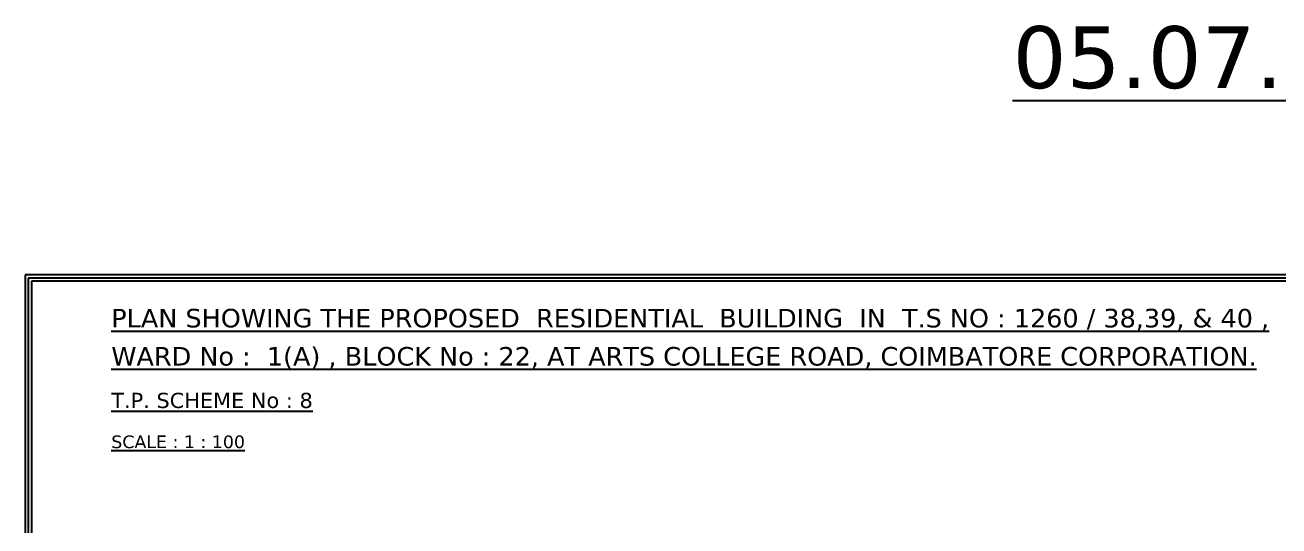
# Model space of a CAD drawing. Header units: metres. Extents: x 1161 to 1456, y 119 to 208.
# Drawn here: x 1315.62 to 1359.08, y 190.74 to 208.12 of the extents above; entities that cross this region are included whole.
import ezdxf

# ---------------------------------------------------------------- set-up
doc = ezdxf.new("R2010")
doc.units = ezdxf.units.M
doc.header["$MEASUREMENT"] = 0
doc.styles.get("Standard").update_dxf_attribs({"font": 'verdana.ttf'})

msp = doc.modelspace()

# ---------------------------------------------------------------- linework, layer by layer
for points in [[(1315.6187, 199.4511), (1315.6187, 122.3549), (1398.1445, 122.3549), (1398.1445, 199.4511)], [(1315.7271, 199.3427), (1315.7271, 122.4633), (1398.036, 122.4633), (1398.036, 199.3427)], [(1315.8356, 199.2342), (1315.8356, 122.5718), (1397.9276, 122.5718), (1397.9276, 199.2342)]]:
    msp.add_lwpolyline(points, close=True)

# ---------------------------------------------------------------- texts
for s, height, p in [('%%U05.07.2023', 2.146176, (1349.8464, 205.9345)), ('%%UPLAN SHOWING THE PROPOSED  RESIDENTIAL  BUILDING  IN  T.S NO : 1260 / 38,39, & 40 ,', 0.643853, (1318.6069, 197.6319)), ('%%UWARD No :  1(A) , BLOCK No : 22, AT ARTS COLLEGE ROAD, COIMBATORE CORPORATION.', 0.643853, (1318.6069, 196.3074)), ('%%UT.P. SCHEME No : 8', 0.526781, (1318.6069, 194.8367)), ('%%USCALE : 1 : 100', 0.438984, (1318.6069, 193.4445))]:
    msp.add_text(s, height=height).set_placement(p)

doc.saveas('drawing.dxf')
